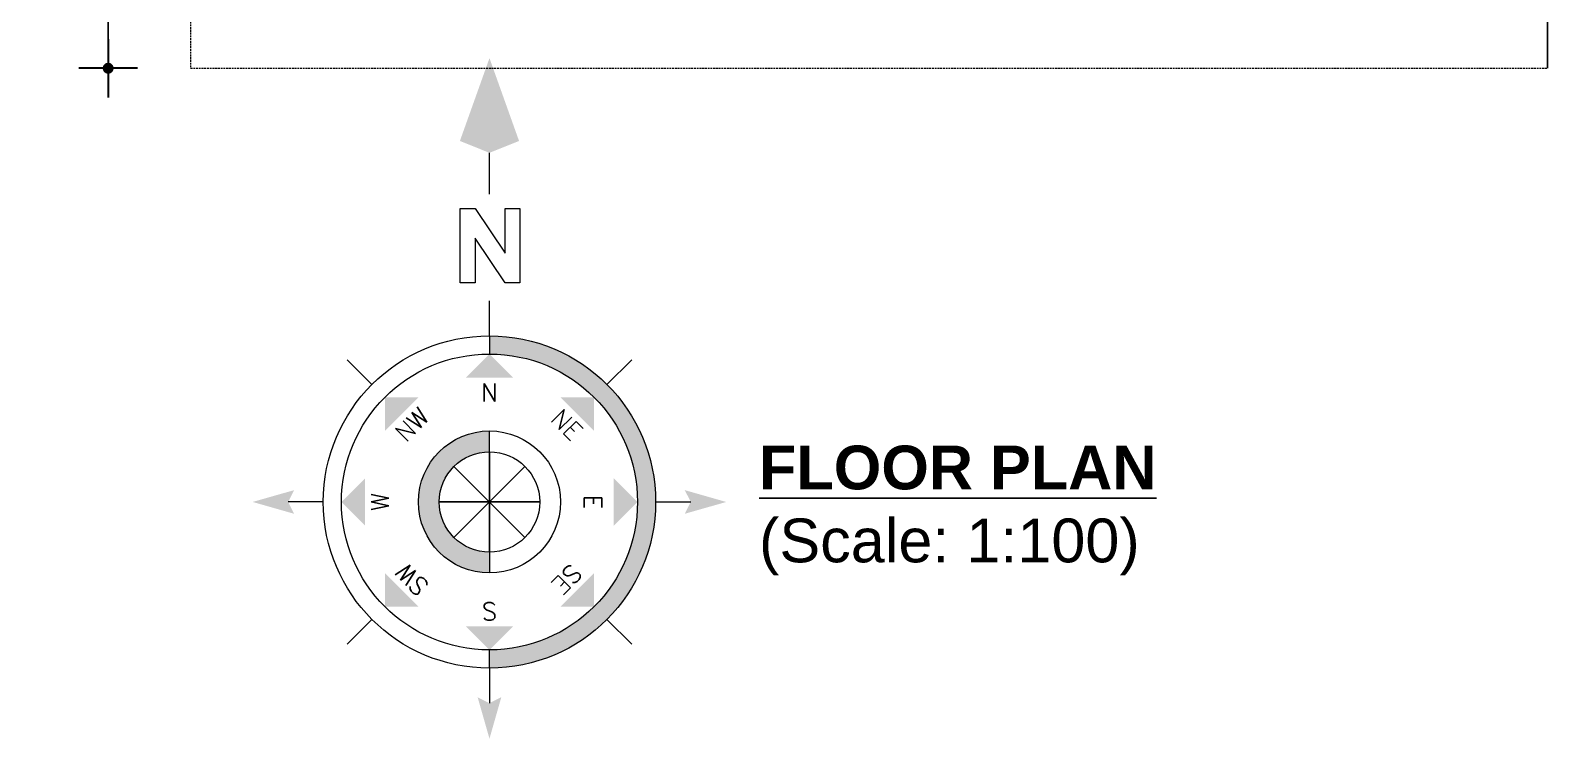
# Model space of a CAD drawing. Header units: inches. Extents: x -4010 to 92088, y -38563 to -1318.
# Drawn here: x 55311.6 to 55519.6, y -36966.2 to -36869 of the extents above; entities that cross this region are included whole.
import ezdxf
from ezdxf.enums import TextEntityAlignment as Align

# ---------------------------------------------------------------- set-up
doc = ezdxf.new("R2010")
doc.units = ezdxf.units.IN
doc.header["$MEASUREMENT"] = 0
doc.header["$PDMODE"] = 99
doc.linetypes.add('HIDDEN', pattern=[0.375, 0.25, -0.125])
for name, color, linetype, lineweight in [('DIM', 7, 'Continuous', 15), ('DOT-DOT', 230, 'HIDDEN', 13), ('Slab Line', 5, 'Continuous', 30)]:
    doc.layers.add(name, color=color, linetype=linetype, lineweight=lineweight)
doc.layers.add('Rod', color=1, linetype='Continuous')
doc.layers.add('TEX', color=7, linetype='Continuous')
doc.styles.add('ARIAL', font='arial.ttf')
doc.styles.add('ROMANS', font='romans')
doc.styles.get("Standard").update_dxf_attribs({"font": 'ARIALN.TTF'})
doc.dimstyles.new('3-8', dxfattribs={"dimscale": 1.25, "dimtxt": 6, "dimasz": 2, "dimexe": 0.18, "dimexo": 6, "dimgap": 0, "dimtad": 0, "dimdec": 0, "dimzin": 3, "dimdsep": 46, "dimlunit": 3, "dimtxsty": 'ARIAL', "dimblk": 'DD', "dimcen": 1, "dimse1": 1, "dimse2": 1, "dimclrd": 256, "dimclrt": 256, "dimadec": 0, "dimazin": 0, "dimtfac": 0.5, "dimtdec": 0, "dimtmove": 2, "dimatfit": 0, "dimfxl": 0.18, "dimtvp": 0.75, "dimfrac": 1, "dimtolj": 1, "dimtzin": 0, "dimarcsym": 0})

# ---------------------------------------------------------------- blocks, each defined once
blk = doc.blocks.new('Anno_North_J_Metric')
at = {"linetype": 'ByBlock', "lineweight": -2}
h = blk.add_hatch(color=0, dxfattribs=at)
h.paths.add_polyline_path([(-4.167, 0), (-4.679, 0, 1), (4.679, 0), (4.167, 0, -1)])
h.paths.add_polyline_path([(1.414, 0), (2, 0, 1), (-2, 0), (-1.414, 0, -1)])
at = {"color": 0, "linetype": 'ByBlock', "lineweight": -2}
for p, q in [((0, 4.679), (0, 5.667)), ((-3.308, 3.308), (-4.007, 4.007)), ((3.308, 3.308), (4.007, 4.007)), ((0, 1.414), (0, -1.414)), ((0, -1.414), (0, 1.414)), ((-1, 1), (1, -1)), ((-1, -1), (1, 1)), ((1, -1), (-1, 1)), ((1, 1), (-1, -1)), ((6.169, 0.401), (6.169, 0.821)), ((6.169, 0.821), (8.269, 0.821)), ((8.269, 0.821), (8.269, 0.401)), ((-4.679, 0), (-5.667, 0)), ((-4.679, 0), (-4.167, 0)), ((-1.414, 0), (-2, 0)), ((-1.414, 0), (1.414, 0)), ((1.414, 0), (-1.414, 0)), ((1.414, 0), (2, 0)), ((4.679, 0), (4.167, 0)), ((4.679, 0), (5.667, 0)), ((7.429, 0.401), (6.169, 0.401)), ((6.169, -0.439), (7.429, 0.401)), ((8.269, 0.401), (7.009, -0.439)), ((8.667, 0), (9.833, 0)), ((6.169, -0.859), (6.169, -0.439)), ((7.009, -0.439), (8.269, -0.439)), ((8.269, -0.439), (8.269, -0.859)), ((8.269, -0.859), (6.169, -0.859)), ((-3.308, -3.308), (-4.007, -4.007)), ((3.308, -3.308), (4.007, -4.007)), ((0, -4.679), (0, -5.667))]:
    blk.add_line(p, q, dxfattribs=at)
for radius in [4.679, 4.167, 2, 1.414]:
    blk.add_circle((0, 0), radius, dxfattribs=at)
for points in [[(-0.333, 5.5), (0, 5.667), (0, 6.667)], [(0, 6.667), (0.333, 5.5), (0, 5.667)], [(0, 4.167), (0.667, 3.5), (-0.667, 3.5)], [(-2.946, 2.946), (-2.003, 2.946), (-2.946, 2.003)], [(2.946, 2.946), (2.946, 2.003), (2.003, 2.946)], [(-4.167, 0), (-3.5, 0.667), (-3.5, -0.667)], [(4.167, 0), (3.5, -0.667), (3.5, 0.667)], [(12.5, 0), (10.167, 0.833), (9.833, 0)], [(-6.667, 0), (-5.5, 0.333), (-5.667, 0)], [(-5.5, -0.333), (-5.667, 0), (-6.667, 0)], [(9.833, 0), (10.167, -0.833), (12.5, 0)], [(-2.946, -2.946), (-2.946, -2.003), (-2.003, -2.946)], [(2.946, -2.946), (2.003, -2.946), (2.946, -2.003)], [(0, -4.167), (-0.667, -3.5), (0.667, -3.5)], [(0, -6.667), (-0.333, -5.5), (0, -5.667)], [(0.333, -5.5), (0, -5.667), (0, -6.667)]]:
    blk.add_solid(points, dxfattribs=at)
at = {"color": 0, "linetype": 'ByBlock', "lineweight": -2, "style": 'ROMANS'}
blk.add_text('W', height=0.5, dxfattribs=at).set_placement((0, 2.833), align=Align.CENTER)
for s, rotation, p in [('SW', 45, (-2.003, 2.003)), ('NW', 315, (2.003, 2.003)), ('S', 270, (-3.333, 0)), ('N', 270, (2.833, 0)), ('SE', 135, (-2, -2)), ('NE', 225, (2, -2)), ('E', 180, (0, -2.667))]:
    blk.add_text(s, height=0.5, rotation=rotation, dxfattribs=at).set_placement(p, align=Align.CENTER)
blk = doc.blocks.new('DD')
for p, q in [((0, 1.6), (0, -1.6)), ((-1.6, 0), (1.6, 0))]:
    blk.add_line(p, q)
at = {"const_width": 0.3}
blk.add_lwpolyline([(-0.15, 0, 1), (0.15, 0, 1)], format="xyb", close=True, dxfattribs=at)
blk = doc.blocks.new('*D1206')
at = {"layer": 'Defpoints', "color": 0}
for p in [(55333.57, -35908.24), (55322.27, -36874.24), (55333.57, -36874.24)]:
    blk.add_point(p, dxfattribs=at)
at = {"layer": 'Slab Line', "lineweight": -2}
blk.add_line((55322.27, -35910.74), (55322.27, -36871.74), dxfattribs=at)
at = {"layer": 'Slab Line', "lineweight": -2, "xscale": 2.5, "yscale": 2.5, "zscale": 2.5}
for p, rotation in [((55322.27, -35908.24), 90), ((55322.27, -36874.24), 270)]:
    blk.add_blockref('DD', p, dxfattribs=dict(at, rotation=rotation))
at = {"layer": 'Slab Line', "insert": (55316.52, -36391.24), "char_height": 7.5, "attachment_point": 5, "rotation": 90, "style": 'ARIAL'}
blk.add_mtext('\\A1;80\'-6"', dxfattribs=at)

msp = doc.modelspace()

# ---------------------------------------------------------------- linework, layer by layer
at = {"layer": 'DOT-DOT'}
for p, q in [((55333.572, -35914.235), (55333.572, -36874.235)), ((55333.572, -36874.235), (55519.572, -36874.235))]:
    msp.add_line(p, q, dxfattribs=at)
at = {"layer": 'Rod'}
msp.add_line((55519.572, -36874.235), (55519.572, -35914.235), dxfattribs=at)

# ---------------------------------------------------------------- block references
at = {"layer": 'DIM', "ltscale": 500000, "xscale": 4.868047777723405, "yscale": 4.868047777723405, "zscale": 4.868047795855299, "rotation": 90}
msp.add_blockref('Anno_North_J_Metric', (55374.532, -36933.705), dxfattribs=at)

# ---------------------------------------------------------------- texts
at = {"layer": 'TEX', "insert": (55411.482, -36925.979), "char_height": 6, "width": 271.47295, "attachment_point": 1}
msp.add_mtext('{\\fArial Rounded MT Bold|b0|i0|c0|p34;\\LFLOOR PLAN\\P\\fArial|b0|i0|c0|p34;\\l(Scale: 1:100)}', dxfattribs=at)

# ---------------------------------------------------------------- dimensions: what is measured, and where the dimension line sits
at = {"layer": 'Slab Line'}
dim = msp.add_linear_dim(base=(55322.268, -36874.235), p1=(55333.572, -35908.235), p2=(55333.572, -36874.235), angle=90, dimstyle='3-8', dxfattribs=at)
dim.commit()
dim.dimension.update_dxf_attribs({"geometry": '*D1206', "text_midpoint": (55316.524, -36391.235)})

doc.saveas('drawing.dxf')
